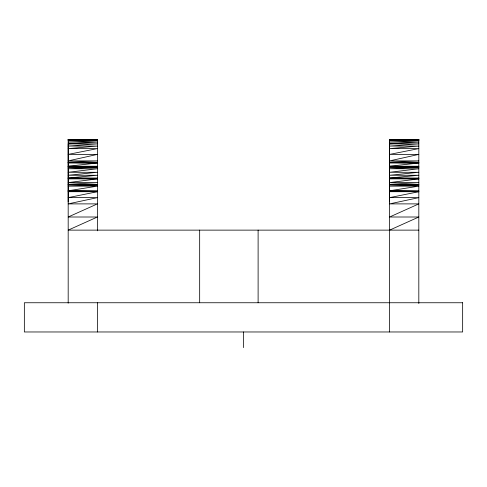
<?xml version="1.0" encoding="UTF-8"?>
<svg xmlns="http://www.w3.org/2000/svg" width="487" height="487" viewBox="0 0 487 487"><rect width="100%" height="100%" fill="white"/><g stroke="black" fill="none" stroke-linecap="round" stroke-linejoin="round"><path stroke-width="0.73" d="M68.18 201.965L68.18 143.89L97.4 142.082L68.18 142.082L97.4 140.694L68.18 140.694L97.4 140.201L68.18 140.025L97.4 139.745L68.18 139.745L97.4 139.373L97.4 230.814M389.6 201.965L389.6 143.89L418.82 142.082L389.6 142.082L418.82 140.694L389.6 140.694L418.82 140.201L389.6 140.025L418.82 139.745L389.6 139.745L418.82 139.373L418.82 303.504M389.6 230.132L418.82 217.007L389.6 217.007L418.82 203.889L389.6 203.889L418.82 197.631L389.6 197.631L418.82 191.708L389.6 191.354L418.82 191.354L389.6 190.794L418.82 186.144L389.6 186.144L418.82 184.969L389.6 184.366L418.82 182.607L389.6 182.607L418.82 178.869L389.6 178.486L418.82 178.486L389.6 178.023L418.82 175.271L389.6 175.271L418.82 172.295L389.6 172.295L418.82 168.752L389.6 168.752L418.82 167.151L389.6 166.834L418.82 166.834L389.6 166.231L418.82 163.011L389.6 162.561L418.82 162.561L389.6 162.299L418.82 160.887L389.6 160.887L418.82 154.403L389.6 154.403L418.82 148.596L389.6 148.596L418.82 146.076L389.6 146.076L418.82 143.89L389.6 143.89M68.18 143.89L97.4 143.89L68.18 146.076L97.4 146.076L68.18 148.596L97.4 148.596L68.18 154.403L97.4 154.403L68.18 160.887L97.4 160.887L68.18 162.299L97.4 162.561L68.18 162.561L97.4 163.011L68.18 166.231L97.4 166.834L68.18 166.834L97.4 167.151L68.18 168.752L97.4 168.752L68.18 172.295L97.4 172.295L68.18 175.271L97.4 175.271L68.18 178.023L97.4 178.486L68.18 178.486L97.4 178.869L68.18 182.607L97.4 182.607L68.18 184.366L97.4 184.969L68.18 186.144L97.4 186.144L68.18 190.794L97.4 191.354L68.18 191.354L97.4 191.708L68.18 197.631L97.4 197.631L68.18 203.889L97.4 203.889L68.18 217.007L97.4 217.007L68.18 230.132L418.82 230.132M400.089 139.525L389.6 139.404L418.82 139.385L389.6 139.373L389.6 331.97M78.669 139.525L68.18 139.404L97.4 139.385L68.18 139.373L68.18 303.158M68.18 139.373L97.4 139.385M68.18 139.891L97.4 139.891M389.6 139.891L418.82 139.891M68.18 140.201L97.4 140.201M389.6 140.201L418.82 140.201M68.18 162.299L97.4 162.299M389.6 162.299L418.82 162.299M68.18 163.011L97.4 163.011M389.6 163.011L418.82 163.011M68.18 166.231L97.4 166.231M389.6 166.231L418.82 166.231M68.18 167.151L97.4 167.151M389.6 167.151L418.82 167.151M68.18 178.023L97.4 178.023M389.6 178.023L418.82 178.023M68.18 178.869L97.4 178.869M389.6 178.869L418.82 178.869M68.18 184.366L97.4 184.366M389.6 184.366L418.82 184.366M68.18 184.969L97.4 184.969M389.6 184.969L418.82 184.969M68.18 190.794L97.4 190.794M389.6 190.794L418.82 190.794M68.18 191.708L97.4 191.708M389.6 191.708L418.82 191.708M389.6 139.373L418.82 139.404M258.11 230.132L258.11 302.75M243.5 331.97L243.5 347.627M199.67 230.132L199.67 302.75M97.4 302.75L97.4 331.97M462.65 302.75L24.35 302.75L24.35 331.97L462.65 331.97L462.65 302.75"/></g></svg>
